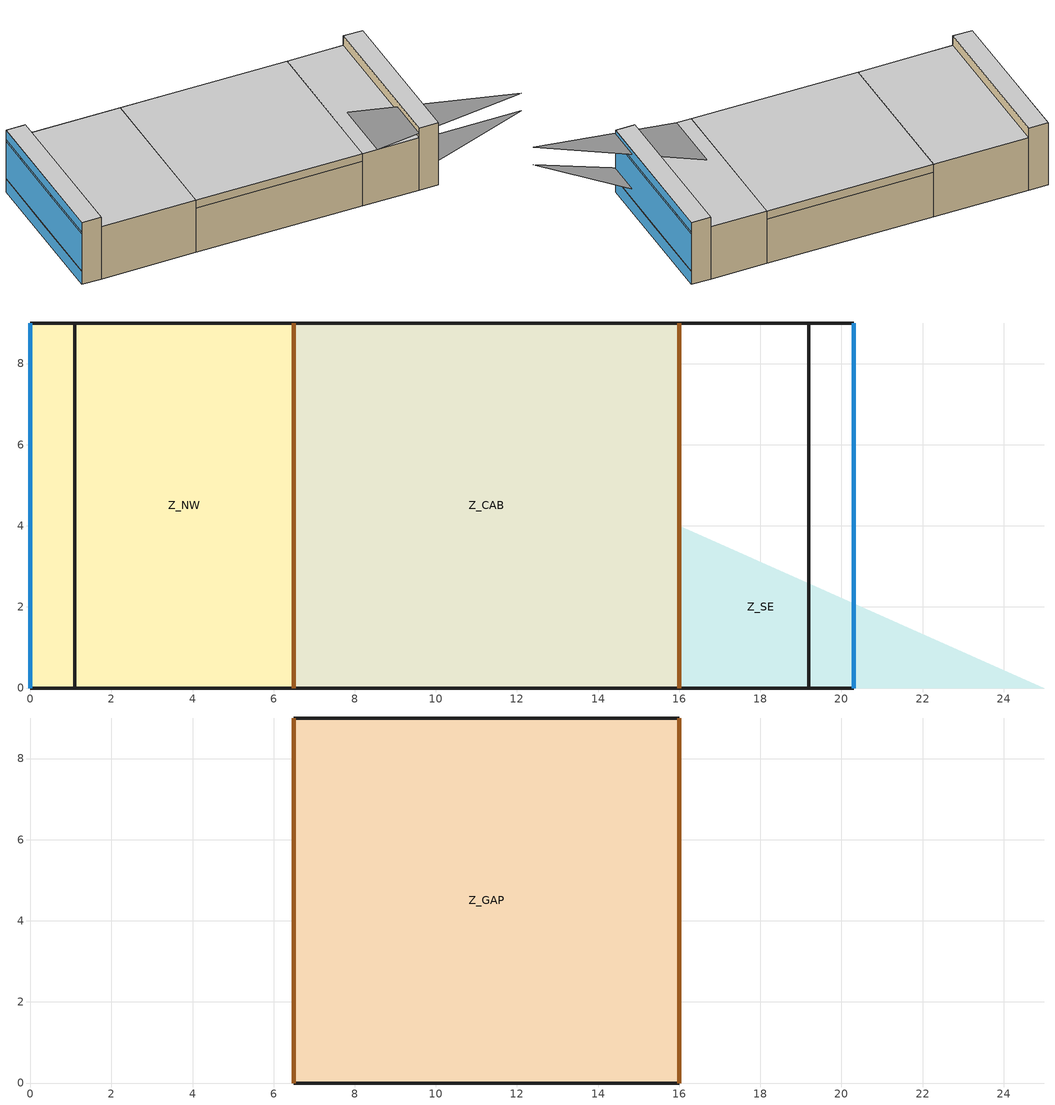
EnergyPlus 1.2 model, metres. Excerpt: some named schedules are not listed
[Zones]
Z_NW
 floor to Z_NW (EDGEFLOOR): 0,0 0,9 1.1,9 1.1,0 z0
 floor to Z_NW (HWFLOOR): 1.1,0 1.1,9 6.5,9 6.5,0 z0
 wall outside (ADIABATIC): 1.1,0 1.1,9 z3.3:3.9; 0,9 0,0 z0:3.9; 1.1,0 6.5,0 / 6.5,9 1.1,9 z0:3.3
 wall outside (COLUMN_1D): 0,0 1.1,0 / 1.1,9 0,9 z0:3.9
 wall to Z_CAB (ADIABATIC): 6.5,0 6.5,9 z0:2.8
 wall to Z_GAP (ADIABATIC): 6.5,0 6.5,9 z2.8:3.3
 window (newSFFB0): 0,9 0,7.2 / 0,7.2 0,3.6 / 0,3.6 0,0 z3.2:3.3; 0,9 0,4.5 / 0,4.5 0,0 z0.83:0.85; 0,9 0,0 z0:0.83; 0,9 0,0 z0.85:3.2; 0,9 0,0 z3.3:3.89
 door inside (ADIABATIC): 6.5,0 6.5,9 z2.8:3.29
Z_SE
 floor to Z_SE (EDGEFLOOR): 16,4,3.2 16,0,3.2 25,0,4.3
 floor to Z_SE (HWFLOOR): 16,4,0 16,0,0 25,0,3.2
 wall outside (ADIABATIC): 19.2,9 19.2,0 z3.3:3.9; 16,0 19.2,0 / 19.2,9 16,9 z0:3.3; 20.3,0 20.3,9 z0:3.9
 wall outside (COLUMN_1D): 19.2,0 20.3,0 / 20.3,9 19.2,9 z0:3.9
 wall to Z_CAB (ADIABATIC): 16,9 16,0 z0:2.8
 wall to Z_GAP (ADIABATIC): 16,9 16,0 z2.8:3.3
 window (newSFFB0): 20.3,0 20.3,3.6 / 20.3,3.6 20.3,7.2 / 20.3,7.2 20.3,9 z3.2:3.3; 20.3,0 20.3,4.5 / 20.3,4.5 20.3,9 z0.83:0.85; 20.3,0 20.3,9 z0:0.83; 20.3,0 20.3,9 z0.85:3.2; 20.3,0 20.3,9 z3.3:3.89
 door inside (ADIABATIC): 16,9 16,0 z2.8:3.29
Z_CAB
 floor to Z_GAP (HWFLOOR): 6.5,0 6.5,9 16,9 16,0 z0
 wall outside (ADIABATIC): 6.5,0 16,0 / 16,9 6.5,9 z0:2.8
Z_GAP
 floor to Z_CAB (cabroof): 6.5,0 6.5,9 16,9 16,0 z2.8
 wall outside (ADIABATIC): 6.5,0 16,0 / 16,9 6.5,9 z2.8:3.3
[BUILDING]
Building=office zone; North Axis {deg}=45; Terrain=3; Loads Convergence Tolerance Value {W}=0.04; Temperature Convergence Tolerance Value {deltaC}=0.004; Solar Distribution=FullExterior; Maximum Number of Warmup Days=5
[MATERIAL:REGULAR] Roughness=Rough; Specific Heat {J/kg-K}=900; Absorptance:Thermal=0.9
Name | Thickness {m} | Conductivity {W/m-K} | Density {kg/m3} | Absorptance:Solar | Absorptance:Visible
DENSE_CONCRETE_200 | 0.2 | 2 | 2323 | 0.4 | 0.4
CONCRETE_FLOOR_32MM | 0.032 | 0.95 | 1763 | 0.6 | 0.6
DENSE_CONCRETE_100 | 0.1 | 2 | 2323 | 0.4 | 0.4
[MATERIAL:REGULAR-R] Roughness=Rough; Absorptance:Thermal=0.9
Name | Thermal Resistance {m2-K/W} | Absorptance:Solar | Absorptance:Visible
CARPET + RUBBER PAD | 0.22 | 0.6 | 0.6
R-1000 | 1000 | 0.5 | 0.5
[MATERIAL:AIR]
AirSpace90mm: Thermal Resistance {m2-K/W}=0.18
[MATERIAL:WINDOWGLASS] Optical Data Type=SpectralAverage; IR Transmittance at Normal Incidence=0; IR Hemispherical Emissivity: Front Side=0.84
Name | Thickness {m} | Solar Transmittance at Normal Incidence | Solar Reflectance at Normal Incidence: Front Side | Solar Reflectance at Normal Incidence: Back Side | Visible Transmittance at Normal Incidence | Visible Reflectance at Normal Incidence: Front Side | Visible Reflectance at Normal Incidence: Back Side | IR Hemispherical Emissivity: Back Side | Conductivity {W/m-K}
VE22M | 0.0057 | 0.277 | 0.092 | 0.447 | 0.675 | 0.056 | 0.037 | 0.05 | 0.9
Clear7.51a (Laminated) | 0.0079 | 0.676 | 0.063 | 0.063 | 0.864 | 0.076 | 0.076 | 0.84 | 0.533
[MATERIAL:WINDOWGAS]
AirSpace13.7mm: Gas Type=Air; Thickness {m}=0.0137
[MATERIAL:WINDOWSHADE]
SCRIM: Solar transmittance=0.58; Solar Reflectance=0.419; Visible transmittance=0.58; Visible reflectance=0.419; Thermal hemispherical emissivity=0.9; Thermal transmittance=0.05; Thickness {m}=0.001; Conductivity {W/m-K}=1000; Shade-to-glass distance {m}=0.3; Top opening multiplier=1; Bottom opening multiplier=1; Left-side opening multiplier=0; Right-side opening multiplier=0; Air flow permeability=0.58
[MATERIAL:WINDOWBLIND]
Blind: Slat orientation=Horizontal; Slat width {m}=0.025; Slat separation {m}=0.02; Slat thickness {m}=0.00025; Slat angle {deg}=90; Slat conductivity {W/m-K}=221; Slat beam solar transmittance=0; Slat beam solar reflectance, front side=0.7; Slat beam solar reflectance, back side=0.7; Slat diffuse solar transmittance=0; Slat diffuse solar reflectance, front side=0.7; Slat diffuse solar reflectance, back side=0.7; Slat beam visible transmittance=0; Slat beam visible reflectance, front side=0.7; Slat beam visible reflectance, back side=0.7; Slat diffuse visible transmittance=0; Slat diffuse visible reflectance, front side=0.7; Slat diffuse visible reflectance, back side=0.7; Slat IR (thermal) hemispherical transmittance=0; Slat IR (thermal) hemispherical emissivity, front side=0.9; Slat IR (thermal) hemispherical emissivity, back side=0.9; Blind-to-glass distance {m}=0.05; Blind top opening multiplier=0; Blind bottom opening multiplier=0; Blind left-side opening multiplier=0; Blind right-side opening multiplier=0; Minimum Slat Angle {deg}=0; Maximum Slat Angle {deg}=180
[CONSTRUCTION]
ADIABATIC; cabroof: R-1000
HWFLOOR: DENSE_CONCRETE_200, AirSpace90mm, CONCRETE_FLOOR_32MM, CARPET + RUBBER PAD
EDGEFLOOR: CONCRETE_FLOOR_32MM, CARPET + RUBBER PAD
newSFFB0: VE22M, AirSpace13.7mm, Clear7.51a (Laminated)
newSFFB0+Blind: VE22M, AirSpace13.7mm, Clear7.51a (Laminated), BLIND
newSFFB0+Scrim: SCRIM, VE22M, AirSpace13.7mm, Clear7.51a (Laminated)
COLUMN_1D: DENSE_CONCRETE_100, R-1000
[INSIDE CONVECTION ALGORITHM]
InsideConvectionValue=1
[OUTSIDE CONVECTION ALGORITHM]
OutsideConvectionValue=1
[ZONE VOLUME CAPACITANCE MULTIPLIER]
Capacitance Multiplier=1.2
[RUN CONTROL]
Do the zone sizing calculation=No; Do the system sizing calculation=No; Do the plant sizing calculation=No; Do the design day simulations=No; Do the weather file simulation=Yes
[DaylightSavingPeriod]
StartDate=1st Sunday in April; EndDate=Last Sunday in October
[Location]
LocationName=San Francisco CA; Latitude {deg}=37.62; Longitude {deg}=-122.38; TimeZone {hr}=-8; Elevation {m}=5
[DesignDay]
DesignDayName=SAN_FRANCISCO_CA_USA Heating 99.6% Conditions; Maximum Dry-Bulb Temperature {C}=2.7; Daily Temperature Range {deltaC}=0; Humidity Indicating Temperature at Max Temp {C}=2.7; Barometric Pressure {Pa}=101264.9; Wind Speed {m/s}=2.4; Wind Direction {deg}=160; Sky Clearness=0; Rain Indicator=0; Snow Indicator=0; Day Of Month=21; Month=1; Day Type=WinterDesignDay; Daylight Saving Time Indicator=0; Humidity Indicating Temperature Type=Wet-Bulb
[ZONE] Relative North (to building) {deg}=0; Type=1; Multiplier=1; Zone Inside Convection Algorithm=Detailed
Name | Ceiling Height {m} | Volume {m3}
Z_NW | 3.3 | 198
Z_SE | 3.3 | 132.66
Z_GAP | 0.5 | 42.75
Z_CAB | 2.8 | 239.4
[SurfaceGeometry]
SurfaceStartingPosition=UpperLeftCorner; VertexEntry=CounterClockWise; CoordinateSystem=relative
[Surface:Shading:Attached] Number of Surface Vertex Groups -- Number of (X,Y,Z) groups in this surface=4
Name | User Supplied Surface | Base Surface | TransSchedShadowSurf | Vertex 1 X-coordinate {m} | Vertex 1 Y-coordinate {m} | Vertex 1 Z-coordinate {m} | Vertex 2 X-coordinate {m} | Vertex 2 Y-coordinate {m} | Vertex 2 Z-coordinate {m} | Vertex 3 X-coordinate {m} | Vertex 3 Y-coordinate {m} | Vertex 3 Z-coordinate {m} | Vertex 4 X-coordinate {m} | Vertex 4 Y-coordinate {m} | Vertex 4 Z-coordinate {m}
 | ScrimFinSW | Z_SE_SE | ShadeTransSch | 4.3 | 0 | 3.9 | 5.245 | 0 | 3.9 | 5.245 | 0 | 0 | 4.3 | 0 | 0
 | ScrimOvhSW | Z_SE_SE | ShadeTransSch | 4.3 | 0 | 3.9 | 4.3 | 4.5 | 3.9 | 5.245 | 4.5 | 3.9 | 5.245 | 0 | 3.9
 | ScrimUnhSW | Z_SE_SE | ShadeTransSch | 4.3 | 4.5 | 0 | 4.3 | 0 | 0 | 5.245 | 0 | 0 | 5.245 | 4.5 | 0
 | ScrimMidFinSW | Z_SE_SE | ShadeTransSch | 5.245 | 4.5 | 3.9 | 4.3 | 4.5 | 3.9 | 4.3 | 4.5 | 0 | 5.245 | 4.5 | 0
 | ScrimMIDFinNE | Z_SE_SE | ShadeTransSch | 4.3 | 4.5 | 3.9 | 5.245 | 4.5 | 3.9 | 5.245 | 4.5 | 0 | 4.3 | 4.5 | 0
 | ScrimOvhNE | Z_SE_SE | ShadeTransSch | 4.3 | 4.5 | 3.9 | 4.3 | 9 | 3.9 | 5.245 | 9 | 3.9 | 5.245 | 4.5 | 3.9
 | ScrimUnhNE | Z_SE_SE | ShadeTransSch | 4.3 | 9 | 0 | 4.3 | 4.5 | 0 | 5.245 | 4.5 | 0 | 5.245 | 9 | 0
 | ScrimFinNE | Z_SE_SE | ShadeTransSch | 5.245 | 9 | 3.9 | 4.3 | 9 | 3.9 | 4.3 | 9 | 0 | 5.245 | 9 | 0
 | OverhangNW | Z_NW_NW | ShadeTransSch | -1 | -30 | 3.9 | 0 | -30 | 3.9 | 0 | 30 | 3.9 | -1 | 30 | 3.9
 | OverhangSE | Z_SE_SE | ShadeTransSch | 4.3 | -30 | 3.9 | 5.3 | -30 | 3.9 | 5.3 | 30 | 3.9 | 4.3 | 30 | 3.9
 | FinNW1 | Z_NW_NW | FinTransNW | -1.09 | 0 | 20 | -1.09 | 0 | 0 | -1.89 | 0 | 0 | -1.89 | 0 | 20
 | FinNW2 | Z_NW_NW | FinTransNW | -1.09 | 2.175 | 20 | -1.09 | 2.175 | 0 | -1.89 | 2.175 | 0 | -1.89 | 2.175 | 20
 | FinNW3 | Z_NW_NW | FinTransNW | -1.09 | 4.35 | 20 | -1.09 | 4.35 | 0 | -1.89 | 4.35 | 0 | -1.89 | 4.35 | 20
 | FinNW4 | Z_NW_NW | FinTransNW | -1.09 | 6.525 | 20 | -1.09 | 6.525 | 0 | -1.89 | 6.525 | 0 | -1.89 | 6.525 | 20
 | FinNW5 | Z_NW_NW | FinTransNW | -1.09 | 8.7 | 20 | -1.09 | 8.7 | 0 | -1.89 | 8.7 | 0 | -1.89 | 8.7 | 20
 | FinNW6 | Z_NW_NW | FinTransNW | -1.09 | -2.175 | 20 | -1.09 | -2.175 | 0 | -1.89 | -2.175 | 0 | -1.89 | -2.175 | 20
 | FinNW7 | Z_NW_NW | FinTransNW | -1.09 | -4.35 | 20 | -1.09 | -4.35 | 0 | -1.89 | -4.35 | 0 | -1.89 | -4.35 | 20
[WindowShadingControl] Shading Control Type=AlwaysOn; Schedule=Sch 1; Shading Control Is Scheduled=Yes; Glare Control Is Active=No
Name | User Supplied Shading Control | Shading Type | Name of construction with shading | SetPoint {W/m2, W or deg C} | Type of Slat Angle Control for Blinds
 | NW_Int_Blind | InteriorBlind | newSFFB0+Blind | 50 | BlockBeamSolar
 | SE_Ext_Scrim | ExteriorShade | newSFFB0+Scrim
[DAYSCHEDULE]
Name | ScheduleType | Hour 1 | Hour 2 | Hour 3 | Hour 4 | Hour 5 | Hour 6 | Hour 7 | Hour 8 | Hour 9 | Hour 10 | Hour 11 | Hour 12 | Hour 13 | Hour 14 | Hour 15 | Hour 16 | Hour 17 | Hour 18 | Hour 19 | Hour 20 | Hour 21 | Hour 22 | Hour 23 | Hour 24
Day Sch Act | Any Number | 130 | 130 | 130 | 130 | 130 | 130 | 130 | 130 | 130 | 130 | 130 | 130 | 130 | 130 | 130 | 130 | 130 | 130 | 130 | 130 | 130 | 130 | 130 | 130
Day Sch 0; Day Sch DayLig WEH | Disc Sch | 0 | 0 | 0 | 0 | 0 | 0 | 0 | 0 | 0 | 0 | 0 | 0 | 0 | 0 | 0 | 0 | 0 | 0 | 0 | 0 | 0 | 0 | 0 | 0
Day Sch 1 | Disc Sch | 1 | 1 | 1 | 1 | 1 | 1 | 1 | 1 | 1 | 1 | 1 | 1 | 1 | 1 | 1 | 1 | 1 | 1 | 1 | 1 | 1 | 1 | 1 | 1
Day Sch Peo WD | Cont Sch | 0 | 0 | 0 | 0 | 0 | 0 | 0.33 | 0.67 | 1 | 1 | 1 | 1 | 1 | 1 | 1 | 1 | 1 | 0.5 | 0 | 0 | 0 | 0 | 0 | 0
Day Sch Peo WEH | Cont Sch | 0 | 0 | 0 | 0 | 0 | 0 | 0 | 0.07 | 0.13 | 0.2 | 0.2 | 0.1 | 0 | 0 | 0 | 0 | 0 | 0 | 0 | 0 | 0 | 0 | 0 | 0
Day Sch Lig WD | Cont Sch | 0.2 | 0.2 | 0.2 | 0.2 | 0.2 | 0.2 | 0.9 | 0.9 | 0.9 | 0.9 | 0.9 | 0.9 | 0.9 | 0.9 | 0.9 | 0.9 | 0.9 | 0.2 | 0.2 | 0.2 | 0.2 | 0.2 | 0.2 | 0.2
Day Sch Lig WEH | Cont Sch | 0.2 | 0.2 | 0.2 | 0.2 | 0.2 | 0.2 | 0.2 | 0.2 | 0.2 | 0.2 | 0.2 | 0.2 | 0.2 | 0.2 | 0.2 | 0.2 | 0.2 | 0.2 | 0.2 | 0.2 | 0.2 | 0.2 | 0.2 | 0.2
Day Sch DayLig WD; Day SchHeatingAvailWD | Disc Sch | 0 | 0 | 0 | 0 | 0 | 0 | 1 | 1 | 1 | 1 | 1 | 1 | 1 | 1 | 1 | 1 | 1 | 1 | 0 | 0 | 0 | 0 | 0 | 0
Day Sch Equ WD | Cont Sch | 0.17 | 0.17 | 0.17 | 0.17 | 0.17 | 0.17 | 0.17 | 1 | 1 | 1 | 1 | 1 | 1 | 1 | 1 | 1 | 1 | 0.17 | 0.17 | 0.17 | 0.17 | 0.17 | 0.17 | 0.17
Day Sch Equ WEH | Cont Sch | 0.17 | 0.17 | 0.17 | 0.17 | 0.17 | 0.17 | 0.17 | 0.17 | 0.17 | 0.17 | 0.17 | 0.17 | 0.17 | 0.17 | 0.17 | 0.17 | 0.17 | 0.17 | 0.17 | 0.17 | 0.17 | 0.17 | 0.17 | 0.17
VentSumDay | Any Number | 21.11 | 21.11 | 21.11 | 21.11 | 21.11 | 21.11 | 21.11 | 21.11 | 21.11 | 21.11 | 21.11 | 21.11 | 21.11 | 21.11 | 21.11 | 21.11 | 21.11 | 21.11 | 21.11 | 21.11 | 21.11 | 21.11 | 21.11 | 21.11
VentWinDay | Any Number | 25.55 | 25.55 | 25.55 | 25.55 | 25.55 | 25.55 | 25.55 | 25.55 | 25.55 | 25.55 | 25.55 | 25.55 | 25.55 | 25.55 | 25.55 | 25.55 | 25.55 | 25.55 | 25.55 | 25.55 | 25.55 | 25.55 | 25.55 | 25.55
Vent_0C; ShadeTransDay | Any Number | 0 | 0 | 0 | 0 | 0 | 0 | 0 | 0 | 0 | 0 | 0 | 0 | 0 | 0 | 0 | 0 | 0 | 0 | 0 | 0 | 0 | 0 | 0 | 0
Day Sch ScrimTrans | Cont Sch | 0.6 | 0.6 | 0.6 | 0.6 | 0.6 | 0.6 | 0.6 | 0.6 | 0.6 | 0.6 | 0.6 | 0.6 | 0.6 | 0.6 | 0.6 | 0.6 | 0.6 | 0.6 | 0.6 | 0.6 | 0.6 | 0.6 | 0.6 | 0.6
VentSumDay20 | Any Number | 20 | 20 | 20 | 20 | 20 | 20 | 20 | 20 | 20 | 20 | 20 | 20 | 20 | 20 | 20 | 20 | 20 | 20 | 20 | 20 | 20 | 20 | 20 | 20
VentSumDay15_20 | Any Number | 15 | 15 | 15 | 15 | 15 | 15 | 20 | 20 | 20 | 20 | 20 | 20 | 20 | 20 | 20 | 20 | 20 | 20 | 15 | 15 | 15 | 15 | 15 | 15
bcvtb_venTemXXX | Any Number | 0 | 0 | 1 | 1 | 1 | 1 | 1 | 1 | 1 | 1 | 1 | 0 | 0 | 0 | 0 | 0 | 0 | 0 | 0 | 0 | 0 | 0 | 0 | 0
DaySchHeatSP17_20 | Any Number | 17 | 17 | 17 | 17 | 17 | 18.5 | 20 | 20 | 20 | 20 | 20 | 20 | 20 | 20 | 20 | 20 | 20 | 20 | 17 | 17 | 17 | 17 | 17 | 17
Day SchHeatingAvailWEH | Disc Sch | 0 | 0 | 0 | 0 | 0 | 0 | 0 | 0 | 1 | 1 | 1 | 1 | 1 | 1 | 1 | 1 | 1 | 0 | 0 | 0 | 0 | 0 | 0 | 0
[DAYSCHEDULE:DYNAMIC] ScheduleType=Any Number; Initial value, used during warm-up=0
bcvtb_venTemGrp1; bcvtb_venTemGrp2; bcvtb_venTemGrp3
[WEEKSCHEDULE]
Name | Sunday DAYSCHEDULE | Monday DAYSCHEDULE | Tuesday DAYSCHEDULE | Wednesday DAYSCHEDULE | Thursday DAYSCHEDULE | Friday DAYSCHEDULE | Saturday DAYSCHEDULE | Holiday DAYSCHEDULE | SummerDesignDay DAYSCHEDULE | WinterDesignDay DAYSCHEDULE | CustomDay1 DAYSCHEDULE | CustomDay2 DAYSCHEDULE
Week Sch Act | Day Sch Act | Day Sch Act | Day Sch Act | Day Sch Act | Day Sch Act | Day Sch Act | Day Sch Act | Day Sch Act | Day Sch Act | Day Sch Act | Day Sch Act | Day Sch Act
Week Sch 0 | Day Sch 0 | Day Sch 0 | Day Sch 0 | Day Sch 0 | Day Sch 0 | Day Sch 0 | Day Sch 0 | Day Sch 0 | Day Sch 0 | Day Sch 0 | Day Sch 0 | Day Sch 0
Week Sch 1 | Day Sch 1 | Day Sch 1 | Day Sch 1 | Day Sch 1 | Day Sch 1 | Day Sch 1 | Day Sch 1 | Day Sch 1 | Day Sch 1 | Day Sch 1 | Day Sch 1 | Day Sch 1
Week Sch Lig | Day Sch Lig WEH | Day Sch Lig WD | Day Sch Lig WD | Day Sch Lig WD | Day Sch Lig WD | Day Sch Lig WD | Day Sch Lig WEH | Day Sch Lig WEH | Day Sch Lig WD | Day Sch Lig WEH | Day Sch Lig WD | Day Sch Lig WD
Week Sch DayLig | Day Sch DayLig WEH | Day Sch DayLig WD | Day Sch DayLig WD | Day Sch DayLig WD | Day Sch DayLig WD | Day Sch DayLig WD | Day Sch DayLig WEH | Day Sch DayLig WEH | Day Sch DayLig WD | Day Sch DayLig WEH | Day Sch DayLig WD | Day Sch DayLig WD
Week Sch Peo | Day Sch Peo WEH | Day Sch Peo WD | Day Sch Peo WD | Day Sch Peo WD | Day Sch Peo WD | Day Sch Peo WD | Day Sch Peo WEH | Day Sch Peo WEH | Day Sch Peo WD | Day Sch Peo WEH | Day Sch Peo WD | Day Sch Peo WD
Week Sch Equ | Day Sch Equ WEH | Day Sch Equ WD | Day Sch Equ WD | Day Sch Equ WD | Day Sch Equ WD | Day Sch Equ WD | Day Sch Equ WEH | Day Sch Equ WEH | Day Sch Equ WD | Day Sch Equ WEH | Day Sch Equ WD | Day Sch Equ WD
VentWeek | VentSumDay | VentSumDay | VentSumDay | VentSumDay | VentSumDay | VentSumDay | VentSumDay | VentSumDay | VentSumDay | VentWinDay | VentWinDay | VentWinDay
VentWeek_0C | Vent_0C | Vent_0C | Vent_0C | Vent_0C | Vent_0C | Vent_0C | Vent_0C | Vent_0C | Vent_0C | Vent_0C | Vent_0C | Vent_0C
Week Sch ScrimTrans | Day Sch ScrimTrans | Day Sch ScrimTrans | Day Sch ScrimTrans | Day Sch ScrimTrans | Day Sch ScrimTrans | Day Sch ScrimTrans | Day Sch ScrimTrans | Day Sch ScrimTrans | Day Sch ScrimTrans | Day Sch ScrimTrans | Day Sch ScrimTrans | Day Sch ScrimTrans
VentWeek20 | VentSumDay20 | VentSumDay20 | VentSumDay20 | VentSumDay20 | VentSumDay20 | VentSumDay20 | VentSumDay20 | VentSumDay20 | VentSumDay20 | VentWinDay | VentWinDay | VentWinDay
VentWeek15_20 | VentSumDay15_20 | VentSumDay15_20 | VentSumDay15_20 | VentSumDay15_20 | VentSumDay15_20 | VentSumDay15_20 | VentSumDay15_20 | VentSumDay15_20 | VentSumDay15_20 | VentWinDay | VentWinDay | VentWinDay
bcvtb_venWeeGrp1 | bcvtb_venTemGrp1 | bcvtb_venTemGrp1 | bcvtb_venTemGrp1 | bcvtb_venTemGrp1 | bcvtb_venTemGrp1 | bcvtb_venTemGrp1 | bcvtb_venTemGrp1 | bcvtb_venTemGrp1 | bcvtb_venTemGrp1 | bcvtb_venTemGrp1 | bcvtb_venTemGrp1 | bcvtb_venTemGrp1
bcvtb_venWeeGrp2 | bcvtb_venTemGrp2 | bcvtb_venTemGrp2 | bcvtb_venTemGrp2 | bcvtb_venTemGrp2 | bcvtb_venTemGrp2 | bcvtb_venTemGrp2 | bcvtb_venTemGrp2 | bcvtb_venTemGrp2 | bcvtb_venTemGrp2 | bcvtb_venTemGrp2 | bcvtb_venTemGrp2 | bcvtb_venTemGrp2
bcvtb_venWeeGrp3 | bcvtb_venTemGrp3 | bcvtb_venTemGrp3 | bcvtb_venTemGrp3 | bcvtb_venTemGrp3 | bcvtb_venTemGrp3 | bcvtb_venTemGrp3 | bcvtb_venTemGrp3 | bcvtb_venTemGrp3 | bcvtb_venTemGrp3 | bcvtb_venTemGrp3 | bcvtb_venTemGrp3 | bcvtb_venTemGrp3
WeekSchHeatSP17_20 | DaySchHeatSP17_20 | DaySchHeatSP17_20 | DaySchHeatSP17_20 | DaySchHeatSP17_20 | DaySchHeatSP17_20 | DaySchHeatSP17_20 | DaySchHeatSP17_20 | DaySchHeatSP17_20 | DaySchHeatSP17_20 | DaySchHeatSP17_20 | DaySchHeatSP17_20 | DaySchHeatSP17_20
ShadeTransWeek | ShadeTransDay | ShadeTransDay | ShadeTransDay | ShadeTransDay | ShadeTransDay | ShadeTransDay | ShadeTransDay | ShadeTransDay | ShadeTransDay | ShadeTransDay | ShadeTransDay | ShadeTransDay
Week SchHeatingAvail | Day SchHeatingAvailWEH | Day SchHeatingAvailWD | Day SchHeatingAvailWD | Day SchHeatingAvailWD | Day SchHeatingAvailWD | Day SchHeatingAvailWD | Day SchHeatingAvailWEH | Day SchHeatingAvailWEH | Day SchHeatingAvailWEH | Day SchHeatingAvailWEH | Day SchHeatingAvailWEH | Day SchHeatingAvailWEH
[PEOPLE] Number of People SCHEDULE Name (real--fraction)=Sch Peo; Fraction Radiant=0.58; Activity level SCHEDULE Name (units W/person, real)=Sch Act
Name | Zone | Number of People
People Z_NW | Z_NW | 4
People Z_SE | Z_SE | 2
[LIGHTS] SCHEDULE=Sch Lig; Fraction Radiant=0.4; Fraction Visible=0.2; LightsEndUseKey=GeneralLights
Name | Zone | Design Level {W} | Return Air Fraction | Fraction Replaceable
Lights Z_NW | Z_NW | 360 | 0 | 1
Lights Z_NW2 | Z_NW | 360 | 0 | 0
Lights Z_SE | Z_SE | 427.5 |  | 1
[ELECTRIC EQUIPMENT] SCHEDULE=Sch Equ; Fraction Latent=0; Fraction Radiant=0.6; Fraction Lost=0
Name | Zone | Design Level {W}
ElecEquipZ_NW | Z_NW | 880
ElecEquipZ_SE | Z_SE | 440
[DAYLIGHTING:DETAILED] Total Daylighting Reference Points=1; Y-coordinate of first reference point {m}=4.5; Z-coordinate of first reference point {m}=0.76; X-coordinate of second reference point {m}=0; Y-coordinate of second reference point {m}=0; Z-coordinate of second reference point {m}=0; Fraction of zone controlled by first reference point=1; Fraction of zone controlled by second reference point=0; Illuminance setpoint at first reference point {lux}=300; Illuminance setpoint at second reference point {lux}=0; Lighting control type=3; Maximum allowable discomfort glare index=21; Minimum input power fraction for continuous dimming control=0.3; Minimum light output fraction for continuous dimming control=0.2; Number of steps (excluding off) for stepped control=0; Probability lighting will be reset when needed in manual stepped control=1
Name | X-coordinate of first reference point {m} | Azimuth angle of view direction clockwise from zone y-axis (for glare calculation) {deg}
Z_NW | 3.3 | 270
Z_SE | 1.1 | 90
[ZONE SIZING]
Z_NW; Z_SE: 15, 40, 0.012, 0.004, flow/person, 0.00944, 0, 0, 1.2, design day, 0, 0, 0, 0, design day, 0, 0, 0, 0
[PLANT SIZING]
Hot Water Loop: loop type=heating; Design loop exit temperature {C}=60; Design loop delta T {deltaC}=10
[NODE LIST]
Node_ID_1=HW Supply Outlet Node
[BRANCH LIST]
Name | Branch Name 1 | Branch Name 2 | Branch Name 3 | Branch Name 4 | Branch Name 5
 | Heating Supply Inlet Branch | Heating Purchased Hot Water Branch | Heating Supply Bypass Branch | Heating Supply Outlet Branch
 | Baseboard Inlet Branch | Z_NW_NW_Baseboard Branch | Z_SE_SE_Baseboard Branch | Baseboard Bypass Branch | Baseboard Outlet Branch
[CONNECTOR LIST] Type of Connector 1=SPLITTER; Type of Connector 2=MIXER
Name | Name of Connector 1 | Name of Connector 2
 | Heating Supply Splitter | Heating Supply Mixer
 | Baseboard Splitter | Baseboard Mixer
[PIPE]
Name | PipeName
 | Heating Supply Side Bypass
 | Heating Supply Outlet
 | Baseboard Inlet Pipe
 | Baseboard Outlet Pipe
 | Baseboard Bypass
[PLANT LOOP]
Plant Loop=Hot Water Loop; Fluid Type=Water; Plant Operation Scheme List=Hot Loop Operation; Maximum Loop Temperature {C}=100; Minimum Loop Temperature {C}=10; Maximum Loop Volumetric Flow Rate {m3/s}=2.3895e-05; Minimum Loop Volumetric Flow Rate {m3/s}=0; volume of the plant loop {m3}=0.0017921; Demand Side Outlet Nodes=HW Demand Outlet Node; Load Distribution Scheme=Optimal
[PLANT OPERATION SCHEMES]
PlantOperationSchemeName=Hot Loop Operation; KEY--Control Scheme 1=HEATING LOAD RANGE BASED OPERATION; Control Scheme Name 1=Purchased Only; Control Scheme Schedule 1=Sch 1
[HEATING LOAD RANGE BASED OPERATION]
Purchased Only: Load Range Lower Limit 1 {W}=0; Load Range Upper Limit 1 {W}=1000000; Priority Control Equip List Name 1=heating plant
[PLANT EQUIPMENT LIST]
Equip List=heating plant; KEY--Plant Equip 1=Purchased:Hot Water; Equip Name 1=Purchased Heating
[SET POINT MANAGER:SCHEDULED]
Hot Water Loop Setpoint Manager: Control variable=TEMP; Schedule=HW Loop Temp Schedule
[CONTROLLED ZONE EQUIP CONFIGURATION]
Name | List Name: Zone Equipment
Z_NW | Z_NW_NW_Equipment
Z_SE | Z_SE_SE_Equipment
[ZONE EQUIPMENT LIST] KEY--Zone Equipment Type 1=BASEBOARD HEATER:WATER:CONVECTIVE; Cooling Priority=1; Heating Priority=1
Name | Type Name 1
Z_NW_NW_Equipment | Z_NW_NW_baseboard
Z_SE_SE_Equipment | Z_SE_SE_baseboard
[BASEBOARD HEATER:Water:Convective] Available Schedule=SchHeatingAvail; Convergence Tolerance=0.001
Name | Baseboard | UA {W/K} | Max Water Flow Rate {m3/s}
 | Z_NW_NW_Baseboard | 150 | 1.3352e-05
 | Z_SE_SE_Baseboard | 18.727 | 1.0543e-05
[ZONE CONTROL:THERMOSTATIC] Control Type SCHEDULE=Sch 1; Control Type #1=SINGLE HEATING SETPOINT; Control Type Name #1=Heating Setpoint with SB
Name | Thermostat | Zone
 | Z_NW_NW_Thermostat | Z_NW
 | Z_SE_SE_Thermostat | Z_SE
[SINGLE HEATING SETPOINT]
Heating Setpoint with SB: Setpoint Temperature SCHEDULE=SchHeatSP17_20
[PURCHASED:HOT WATER]
Purchased Hot Water=Purchased Heating; Nominal Capacity {W}=1000000
[PUMP:VARIABLE SPEED]
Pump=HW Circ Pump; Rated Volumetric Flow Rate {m3/s}=2.3895e-05; Rated Pump Head {Pa}=179352; Rated Power Consumption {W}=6.1049; Motor Efficiency=0.9; Fraction of Motor Inefficiencies to Fluid Stream=0; Coefficient1 of the Part Load Performance Curve=0; Coefficient2 of the Part Load Performance Curve=1; Coefficient3 of the Part Load Performance Curve=0; Coefficient4 of the Part Load Performance Curve=0; Min Flow Rate while operating in variable flow capacity {m3/s}=0; Pump Control Type=INTERMITTENT
[ScheduleType]
Name | ScheduleType | range | Numeric Type
 | Any Number
 | Cont Sch | 0.0:1.0 | CONTINUOUS
 | REAL | 0.0:100.0 | CONTINUOUS
 | Disc Sch | 0.0:1.0 | DISCRETE
[SCHEDULE] Start Month 1=1; Start Day 1=1; End Month 1=12; End Day 1=31
Name | ScheduleType | Name of WEEKSCHEDULE 1
Sch Act | Any Number | Week Sch Act
Sch 1 | Disc Sch | Week Sch 1
Sch Lig | Cont Sch | Week Sch Lig
Sch Peo | Cont Sch | Week Sch Peo
Sch Equ | Cont Sch | Week Sch Equ
SchHeatSP17_20 | Any Number | WeekSchHeatSP17_20
ShadeTransSch | Any Number | ShadeTransWeek
SchHeatingAvail | Disc Sch | Week SchHeatingAvail
[SCHEDULE:COMPACT]
HW LOOP TEMP SCHEDULE: Real, Through: 12/31, For: AllDays, Until: 24:00, 60
FinTransNW: Real, Through: 12/31, For: AllDays, Until: 24:00, 0.32
[AIRFLOWNETWORK SIMULATION]
AIRFLOWNETWORK: MULTIZONE WITHOUT DISTRIBUTION, INPUT, 40_degree_intervals_600m, HIGHRISE, 500, ZERO NODE PRESSURES, 0.0001, 0.000001, -0.5, 10, 0.14, 0, 1
[AirflowNetwork:Multizone:Zone] Ventilation Control Mode=CONSTANT
Name | Limit Value on Multiplier for Modulating Venting Open Factor | Lower Value on Inside/Outside Temperature Difference for Modulating the Venting Open Factor {deltaC} | Upper Value on Inside/Outside Temperature Difference for Modulating the Venting Open Factor {deltaC}
Z_NW; Z_SE | 0 | 0 | 100
Z_GAP
[AirflowNetwork:Multizone:Surface] Name of Air Flow Crack or Opening Type=WI-1; Crack Actual Value or Window Open Factor for Ventilation=1
Name | Ventilation Control Mode | Limit Value on Multiplier for Modulating Venting Open Factor | Lower Value on Inside/Outside Temperature Difference for Modulating the Venting Open Factor | Upper Value on Inside/Outside Temperature Difference for Modulating the Venting Open Factor | Venting Availability Schedule
Z_NW_NWsub_op_topGrp1; Z_SE_SEsub_op_topGrp1 | CONSTANT | 0 | 0 | 100 | bcvtb_winVenSchGrp1
Z_NW_NWsub_op_topGrp2; Z_SE_SEsub_op_topGrp2 | CONSTANT | 0 | 0 | 100 | bcvtb_winVenSchGrp2
Z_NW_NWsub_op_topGrp3; Z_SE_SEsub_op_topGrp3 | CONSTANT | 0 | 0 | 100 | bcvtb_winVenSchGrp3
Z_NW_NWsub_op_botTV1; Z_NW_NWsub_op_botTV2; Z_SE_SEsub_op_botTV1; Z_SE_SEsub_op_botTV2 | NOVENT | 0 | 0 | 100
Z_GAPtoZ_SEsub; Z_GAPtoZ_NWsub | CONSTANT
[AirflowNetwork:Multizone:External Node] height=0
NW_facade; SE_facade
[AirflowNetwork:Multizone:Reference Crack Conditions]
Crack Ref Cond: Standard temperature for crack data {C}=20; Standard barometric pressure for crack data {kPa}=101325; Standard humidity ratio for crack data {g/kg}=0
[AirflowNetwork:Multizone:Surface Crack Data]
CR-1: 2.3, 0.5, Crack Ref Cond
CR-small: 0.023, 0.5, Crack Ref Cond
[AirflowNetwork:Multizone:Component Detailed Opening]
WI-1: Air Mass Flow Coefficient When Window or Door Is Closed {kg/s-m}=0.00001; Air Mass Flow Exponent When Window or Door Is Closed=0.667; Type of large vertical opening (LVO)=1; Extra crack length for LVO type 1 with multiple openable parts, or Height of pivoting axis for LVO type 2 {m}=0; Number of Opening Factor Values=2; Opening factor #1=0; Discharge coefficient for opening factor #1=0.5; Width factor for opening factor #1=0; Height factor for opening factor #1=1; Opening factor #2=1; Discharge coefficient for Opening factor #2=0.5; Width factor for for Opening factor #2=1; Height factor for for Opening factor #2=1
[AIRFLOWNETWORK:MULTIZONE:SITE WIND CONDITIONS]
0.0: 0.14
[AirflowNetwork:Multizone:Wind Pressure Coefficient Array]
40_degree_intervals_600m: Reference height for CP data {m}=600; Wind direction #1 {deg}=0; Wind direction #2 {deg}=40; Wind direction #3 {deg}=80; Wind direction #4 {deg}=120; Wind direction #5 {deg}=160; Wind direction #6 {deg}=200; Wind direction #7 {deg}=240; Wind direction #8 {deg}=280; Wind direction #9 {deg}=320; Wind direction #10 {deg}=360
[AirflowNetwork:MultiZone:Wind Pressure Coefficient Values] CP ARRAY=40_degree_intervals_600m
Name | Cp value #1 | Cp value #2 | Cp value #3 | Cp value #4 | Cp value #5 | Cp value #6 | Cp value #7 | Cp value #8 | Cp value #9 | Cp value #10
 | 0.169574 | 0.001617 | -0.203658 | -0.18126 | -0.124565 | -0.0503489 | 0.0275693 | 0.128574 | 0.152283 | 0.169574
 | -0.189 | -0.0835266 | 0.2097 | 0.289541 | 0.197118 | 0.0382165 | -0.0799431 | -0.123202 | -0.148976 | -0.189
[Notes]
SAN_FRANCISCO_CA_USA Heating 99.6%, MaxDB=   2.70 Wind Speed=   2.40 Wind Dir= 160.00
